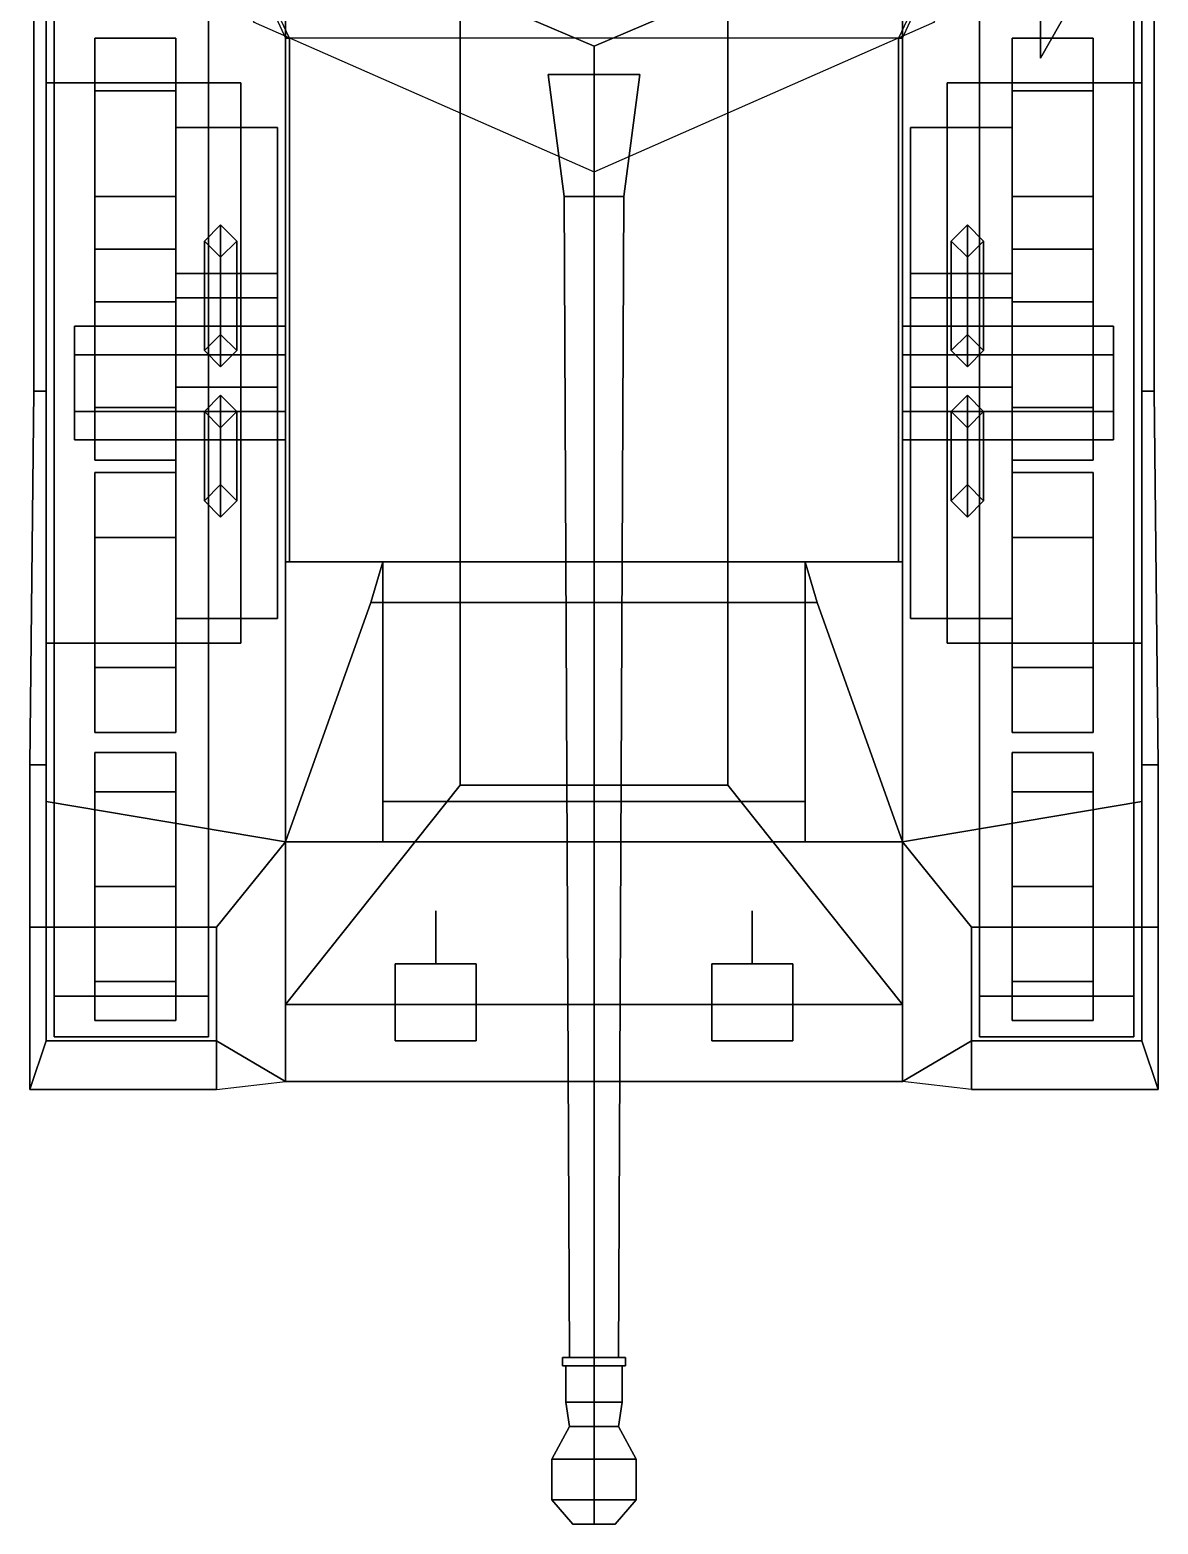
# Model space of a CAD drawing. Header units: millimetres. Extents: x -1.4 to 3, y -4 to 26.7.
# Drawn here: x -1.39 to 1.39, y -3.96 to -0.28 of the extents above; entities that cross this region are included whole.
import ezdxf

# ---------------------------------------------------------------- set-up
doc = ezdxf.new("R2010")
doc.units = ezdxf.units.MM
doc.header["$MEASUREMENT"] = 0
for name, color, linetype in [('gun', 1, 'Continuous'), ('mudguards', 6, 'Continuous'), ('sleeve', 5, 'Continuous'), ('suspension', 5, 'Continuous'), ('tracks', 3, 'Continuous'), ('wheels', 2, 'Continuous')]:
    doc.layers.add(name, color=color, linetype=linetype)

msp = doc.modelspace()

# ---------------------------------------------------------------- linework, layer by layer
for points in [[(-0.76, 2.5, 0.58), (-0.76, -2.68, 0.58), (-0.76, -2.87, 0.66), (-0.76, 2.63, 0.66)], [(-0.76, 2.63, 0.66), (-0.76, -2.87, 0.66), (-0.76, -2.87, 0.83), (-0.76, 2.63, 0.83)], [(-0.76, 2.63, 0.83), (-0.76, -2.87, 0.83), (-0.76, -2.28, 1.16), (-0.76, 2.4, 1.16)], [(0.76, -2.87, 0.66), (0.76, -2.68, 0.58), (0.76, 2.5, 0.58), (0.76, 2.63, 0.66)], [(0.76, -2.87, 0.83), (0.76, -2.87, 0.66), (0.76, 2.63, 0.66), (0.76, 2.63, 0.83)], [(0.76, -2.28, 1.16), (0.76, -2.87, 0.83), (0.76, 2.63, 0.83), (0.76, 2.4, 1.16)], [(-0.33, 2.14, 0.43), (-0.33, -2.14, 0.43), (-0.76, -2.68, 0.58), (-0.76, 2.5, 0.58)], [(0.76, -2.68, 0.58), (0.33, -2.14, 0.43), (0.33, 2.14, 0.43), (0.76, 2.5, 0.58)], [(0.33, 2.14, 0.43), (0.33, -2.14, 0.43), (-0.33, -2.14, 0.43), (-0.33, 2.14, 0.43)], [(-1.1, 0.44, 1.16), (-0.76, -0.3, 1.16), (-0.75, -0.3, 1.5), (-1.1, 0.44, 1.5)], [(0.75, -0.3, 1.5), (0.76, -0.3, 1.16), (1.1, 0.44, 1.16), (1.1, 0.44, 1.5)], [(-0.84, -0.26, 1.5), (0, -0.63, 1.5), (0, -0.32, 2.13), (-0.68, -0.03, 2.13)], [(-0.68, -0.03, 2.13), (0, -0.32, 2.13), (0, -0.32, 2.13), (0.68, -0.03, 2.13)], [(0, -0.32, 2.13), (0, -0.63, 1.5), (0.84, -0.26, 1.5), (0.68, -0.03, 2.13)], [(1.1, -0.35, 1.35), (1.1, -0.35, 1.25), (1.27, -0.05, 1.25), (1.27, -0.05, 1.35)], [(1.27, -0.05, 1.25), (1.1, -0.35, 1.25), (1.1, -0.18, 1.25), (1.17, -0.05, 1.25)], [(1.17, -0.05, 1.35), (1.1, -0.18, 1.35), (1.1, -0.35, 1.35), (1.27, -0.05, 1.35)], [(-0.76, -0.3, 1.16), (-0.76, -1.59, 1.16), (-0.75, -1.59, 1.43), (-0.75, -0.3, 1.5)], [(-0.75, -0.3, 1.5), (-0.75, -1.59, 1.43), (0.75, -1.59, 1.43), (0.75, -0.3, 1.5)], [(0, -0.32, 2.13), (0, -0.63, 1.5), (0, -0.63, 1.5), (0, -0.32, 2.13)], [(0.75, -1.59, 1.43), (0.76, -1.59, 1.16), (0.76, -0.3, 1.16), (0.75, -0.3, 1.5)], [(-0.87, -0.41, 1.39), (-0.87, -0.41, 1.16), (-1.35, -0.41, 1.16), (-1.35, -0.41, 1.39)], [(-1.35, -0.41, 1.16), (-1.35, -1.79, 1.16), (-1.35, -1.79, 1.39), (-1.35, -0.41, 1.39)], [(-1.35, -0.41, 1.39), (-1.35, -1.79, 1.39), (-0.87, -1.79, 1.39), (-0.87, -0.41, 1.39)], [(-0.87, -1.79, 1.39), (-0.87, -1.79, 1.16), (-0.87, -0.41, 1.16), (-0.87, -0.41, 1.39)], [(0.87, -0.41, 1.16), (0.87, -1.79, 1.16), (0.87, -1.79, 1.39), (0.87, -0.41, 1.39)], [(0.87, -0.41, 1.39), (0.87, -1.79, 1.39), (1.35, -1.79, 1.39), (1.35, -0.41, 1.39)], [(1.35, -0.41, 1.39), (1.35, -0.41, 1.16), (0.87, -0.41, 1.16), (0.87, -0.41, 1.39)], [(1.35, -1.79, 1.39), (1.35, -1.79, 1.16), (1.35, -0.41, 1.16), (1.35, -0.41, 1.39)], [(-0.7498, -1.5905, 1.43), (-0.76, -1.59, 1.16), (0.76, -1.59, 1.16), (0.75, -1.59, 1.43)], [(-0.76, -1.59, 1.16), (-0.76, -2.28, 1.16), (-0.55, -1.69, 1.41), (-0.52, -1.59, 1.43)], [(-0.52, -1.59, 1.43), (-0.55, -1.69, 1.41), (0.55, -1.69, 1.41), (0.52, -1.59, 1.43)], [(-0.52, -1.69, 1.41), (-0.52, -2.28, 1.16), (-0.52, -2.18, 1.36), (-0.52, -1.59, 1.43)], [(-0.52, -1.59, 1.43), (-0.52, -2.18, 1.36), (0.52, -2.18, 1.36), (0.52, -1.59, 1.43)], [(0.52, -2.18, 1.36), (0.52, -2.28, 1.16), (0.52, -1.69, 1.41), (0.52, -1.59, 1.43)], [(0.55, -1.69, 1.41), (0.76, -2.28, 1.16), (0.76, -1.59, 1.16), (0.52, -1.59, 1.43)], [(-0.55, -1.69, 1.41), (-0.76, -2.28, 1.16), (0.76, -2.28, 1.16), (0.55, -1.69, 1.41)], [(-1.35, -1.79, 1.39), (-1.35, -1.79, 1.16), (-0.87, -1.79, 1.16), (-0.87, -1.79, 1.39)], [(0.87, -1.79, 1.39), (0.87, -1.79, 1.16), (1.35, -1.79, 1.16), (1.35, -1.79, 1.39)], [(-0.76, -2.68, 0.58), (-0.33, -2.14, 0.43), (0.33, -2.14, 0.43), (0.76, -2.68, 0.58)], [(-0.52, -2.18, 1.36), (-0.52, -2.28, 1.16), (0.52, -2.28, 1.16), (0.52, -2.18, 1.36)], [(-0.76, -2.28, 1.16), (-0.76, -2.87, 0.83), (0.76, -2.87, 0.83), (0.76, -2.28, 1.16)], [(-0.39, -2.56, 1), (-0.39, -2.58, 1.03), (-0.39, -2.58, 1.18), (-0.39, -2.45, 1.06)], [(-0.39, -2.45, 1.06), (-0.39, -2.58, 1.18), (-0.39, -2.58, 1.03), (-0.39, -2.56, 1)], [(0.39, -2.45, 1.06), (0.39, -2.58, 1.18), (0.39, -2.58, 1.03), (0.39, -2.56, 1)], [(0.39, -2.56, 1), (0.39, -2.58, 1.03), (0.39, -2.58, 1.18), (0.39, -2.45, 1.06)], [(-0.29, -2.58, 1.21), (-0.29, -2.58, 1.01), (-0.49, -2.58, 1.01), (-0.49, -2.58, 1.21)], [(-0.49, -2.58, 1.01), (-0.49, -2.77, 1.01), (-0.49, -2.77, 1.21), (-0.49, -2.58, 1.21)], [(-0.29, -2.58, 1.01), (-0.29, -2.77, 1.01), (-0.49, -2.77, 1.01), (-0.49, -2.58, 1.01)], [(-0.49, -2.58, 1.21), (-0.49, -2.77, 1.21), (-0.29, -2.77, 1.21), (-0.29, -2.58, 1.21)], [(-0.29, -2.77, 1.21), (-0.29, -2.77, 1.01), (-0.29, -2.58, 1.01), (-0.29, -2.58, 1.21)], [(0.29, -2.58, 1.01), (0.29, -2.77, 1.01), (0.29, -2.77, 1.21), (0.29, -2.58, 1.21)], [(0.49, -2.58, 1.21), (0.49, -2.58, 1.01), (0.29, -2.58, 1.01), (0.29, -2.58, 1.21)], [(0.29, -2.58, 1.21), (0.29, -2.77, 1.21), (0.49, -2.77, 1.21), (0.49, -2.58, 1.21)], [(0.49, -2.58, 1.01), (0.49, -2.77, 1.01), (0.29, -2.77, 1.01), (0.29, -2.58, 1.01)], [(0.49, -2.77, 1.21), (0.49, -2.77, 1.01), (0.49, -2.58, 1.01), (0.49, -2.58, 1.21)], [(-0.76, -2.87, 0.66), (-0.76, -2.68, 0.58), (0.76, -2.68, 0.58), (0.76, -2.87, 0.66)], [(0, -2.7, 0.92), (0, -2.85, 0.98), (0, -2.87, 0.83)], [(0, -2.87, 0.83), (0, -2.87, 0.83), (0, -2.85, 0.98), (0, -2.7, 0.92)], [(-0.49, -2.77, 1.21), (-0.49, -2.77, 1.01), (-0.29, -2.77, 1.01), (-0.29, -2.77, 1.21)], [(0.29, -2.77, 1.21), (0.29, -2.77, 1.01), (0.49, -2.77, 1.01), (0.49, -2.77, 1.21)], [(-0.76, -2.87, 0.83), (-0.76, -2.87, 0.66), (0.76, -2.87, 0.66), (0.76, -2.87, 0.83)], [(0, -2.87, 0.83), (0, -2.88, 0.78), (0, -2.88, 0.98), (0, -2.85, 0.98)], [(0, -2.85, 0.98), (0, -2.88, 0.98), (0, -2.88, 0.78), (0, -2.87, 0.83)], [(0, -2.88, 0.98), (0, -2.92, 0.84), (0, -2.92, 0.76), (0, -2.88, 0.78)], [(0, -2.88, 0.78), (0, -2.92, 0.76), (0, -2.92, 0.84), (0, -2.88, 0.98)], [(0, -2.92, 0.76), (0, -2.96, 0.76), (0, -2.96, 0.83), (0, -2.92, 0.84)], [(0, -2.92, 0.84), (0, -2.96, 0.83), (0, -2.96, 0.76), (0, -2.92, 0.76)], [(0, -2.96, 0.94), (0, -3, 0.92), (0, -3, 0.83), (0, -2.96, 0.76)], [(0, -2.96, 0.76), (0, -3, 0.83), (0, -3, 0.92), (0, -2.96, 0.94)]]:
    msp.add_3dface(points)
at = {"layer": 'gun'}
for points in [[(0, -0.69, 1.785), (-0.0736, -0.69, 1.7425), (-0.0606, -3.55, 1.735), (0, -3.55, 1.77)], [(-0.0736, -0.69, 1.7425), (-0.0736, -0.69, 1.6575), (-0.0606, -3.55, 1.665), (-0.0606, -3.55, 1.735)], [(-0.0736, -0.69, 1.6575), (0, -0.69, 1.615), (0, -3.55, 1.63), (-0.0606, -3.55, 1.665)], [(0.0736, -0.69, 1.7425), (0, -0.69, 1.785), (0, -3.55, 1.77), (0.0606, -3.55, 1.735)], [(0, -0.69, 1.615), (0.0736, -0.69, 1.6575), (0.0606, -3.55, 1.665), (0, -3.55, 1.63)], [(0.0736, -0.69, 1.6575), (0.0736, -0.69, 1.7425), (0.0606, -3.55, 1.735), (0.0606, -3.55, 1.665)], [(0, -3.55, 1.79), (-0.0779, -3.55, 1.745), (-0.0779, -3.57, 1.745), (0, -3.57, 1.79)], [(-0.0779, -3.55, 1.745), (-0.0779, -3.55, 1.655), (-0.0779, -3.57, 1.655), (-0.0779, -3.57, 1.745)], [(-0.0779, -3.55, 1.655), (0, -3.55, 1.61), (0, -3.57, 1.61), (-0.0779, -3.57, 1.655)], [(0.0779, -3.55, 1.745), (-0.0779, -3.55, 1.655), (-0.0779, -3.55, 1.745), (0, -3.55, 1.79)], [(0.0779, -3.55, 1.655), (0, -3.55, 1.61), (-0.0779, -3.55, 1.655), (0.0779, -3.55, 1.745)], [(0.0779, -3.55, 1.745), (0, -3.55, 1.79), (0, -3.57, 1.79), (0.0779, -3.57, 1.745)], [(0, -3.55, 1.61), (0.0779, -3.55, 1.655), (0.0779, -3.57, 1.655), (0, -3.57, 1.61)], [(0.0779, -3.55, 1.655), (0.0779, -3.55, 1.745), (0.0779, -3.57, 1.745), (0.0779, -3.57, 1.655)], [(0, -3.57, 1.79), (-0.0779, -3.57, 1.745), (-0.0779, -3.57, 1.655), (0.0779, -3.57, 1.745)], [(0.0779, -3.57, 1.745), (-0.0779, -3.57, 1.655), (0, -3.57, 1.61), (0.0779, -3.57, 1.655)], [(0, -3.57, 1.78), (-0.0693, -3.57, 1.74), (-0.0693, -3.66, 1.74), (0, -3.66, 1.78)], [(-0.0693, -3.57, 1.74), (-0.0693, -3.57, 1.66), (-0.0693, -3.66, 1.66), (-0.0693, -3.66, 1.74)], [(-0.0693, -3.57, 1.66), (0, -3.57, 1.62), (0, -3.66, 1.62), (-0.0693, -3.66, 1.66)], [(0.0693, -3.57, 1.74), (0, -3.57, 1.78), (0, -3.66, 1.78), (0.0693, -3.66, 1.74)], [(0, -3.57, 1.62), (0.0693, -3.57, 1.66), (0.0693, -3.66, 1.66), (0, -3.66, 1.62)], [(0.0693, -3.57, 1.66), (0.0693, -3.57, 1.74), (0.0693, -3.66, 1.74), (0.0693, -3.66, 1.66)], [(0, -3.66, 1.78), (-0.0693, -3.66, 1.74), (-0.0606, -3.72, 1.735), (0, -3.72, 1.77)], [(-0.0693, -3.66, 1.74), (-0.0693, -3.66, 1.66), (-0.0606, -3.72, 1.665), (-0.0606, -3.72, 1.735)], [(-0.0693, -3.66, 1.66), (0, -3.66, 1.62), (0, -3.72, 1.63), (-0.0606, -3.72, 1.665)], [(0.0693, -3.66, 1.74), (0, -3.66, 1.78), (0, -3.72, 1.77), (0.0606, -3.72, 1.735)], [(0, -3.66, 1.62), (0.0693, -3.66, 1.66), (0.0606, -3.72, 1.665), (0, -3.72, 1.63)], [(0.0693, -3.66, 1.66), (0.0693, -3.66, 1.74), (0.0606, -3.72, 1.735), (0.0606, -3.72, 1.665)], [(0, -3.72, 1.77), (-0.0606, -3.72, 1.735), (-0.1039, -3.8, 1.76), (0, -3.8, 1.82)], [(-0.0606, -3.72, 1.735), (-0.0606, -3.72, 1.665), (-0.1039, -3.8, 1.64), (-0.1039, -3.8, 1.76)], [(-0.0606, -3.72, 1.665), (0, -3.72, 1.63), (0, -3.8, 1.58), (-0.1039, -3.8, 1.64)], [(-0.0606, -3.72, 1.665), (-0.0606, -3.72, 1.735), (-0.1039, -3.8, 1.76), (-0.1039, -3.8, 1.64)], [(0, -3.72, 1.63), (-0.0606, -3.72, 1.665), (-0.1039, -3.8, 1.64), (0, -3.8, 1.58)], [(-0.0606, -3.72, 1.735), (0, -3.72, 1.77), (0, -3.8, 1.82), (-0.1039, -3.8, 1.76)], [(0, -3.72, 1.77), (-0.0606, -3.72, 1.735), (-0.0606, -3.72, 1.665), (0.0606, -3.72, 1.735)], [(0.0606, -3.72, 1.735), (-0.0606, -3.72, 1.665), (0, -3.72, 1.63), (0.0606, -3.72, 1.665)], [(0.0606, -3.72, 1.735), (0, -3.72, 1.77), (0, -3.8, 1.82), (0.1039, -3.8, 1.76)], [(0, -3.72, 1.63), (0.0606, -3.72, 1.665), (0.1039, -3.8, 1.64), (0, -3.8, 1.58)], [(0.0606, -3.72, 1.665), (0, -3.72, 1.63), (0, -3.8, 1.58), (0.1039, -3.8, 1.64)], [(0, -3.72, 1.77), (0.0606, -3.72, 1.735), (0.1039, -3.8, 1.76), (0, -3.8, 1.82)], [(0.0606, -3.72, 1.665), (0.0606, -3.72, 1.735), (0.1039, -3.8, 1.76), (0.1039, -3.8, 1.64)], [(0.0606, -3.72, 1.735), (0.0606, -3.72, 1.665), (0.1039, -3.8, 1.64), (0.1039, -3.8, 1.76)], [(0, -3.8, 1.82), (-0.1039, -3.8, 1.76), (-0.1039, -3.9, 1.76), (0, -3.9, 1.82)], [(-0.1039, -3.8, 1.64), (0, -3.8, 1.58), (0, -3.9, 1.58), (-0.1039, -3.9, 1.64)], [(0, -3.8, 1.58), (-0.1039, -3.8, 1.64), (-0.1039, -3.9, 1.64), (0, -3.9, 1.58)], [(-0.1039, -3.8, 1.76), (0, -3.8, 1.82), (0, -3.9, 1.82), (-0.1039, -3.9, 1.76)], [(0.1039, -3.8, 1.76), (0, -3.8, 1.82), (0, -3.9, 1.82), (0.1039, -3.9, 1.76)], [(0, -3.8, 1.58), (0.1039, -3.8, 1.64), (0.1039, -3.9, 1.64), (0, -3.9, 1.58)], [(0.1039, -3.8, 1.64), (0, -3.8, 1.58), (0, -3.9, 1.58), (0.1039, -3.9, 1.64)], [(0, -3.8, 1.82), (0.1039, -3.8, 1.76), (0.1039, -3.9, 1.76), (0, -3.9, 1.82)], [(0, -3.9, 1.82), (-0.1039, -3.9, 1.76), (-0.052, -3.96, 1.73), (0, -3.96, 1.76)], [(-0.1039, -3.9, 1.76), (-0.1039, -3.9, 1.64), (-0.052, -3.96, 1.67), (-0.052, -3.96, 1.73)], [(-0.1039, -3.9, 1.64), (0, -3.9, 1.58), (0, -3.96, 1.64), (-0.052, -3.96, 1.67)], [(-0.1039, -3.9, 1.64), (-0.1039, -3.9, 1.76), (-0.052, -3.96, 1.73), (-0.052, -3.96, 1.67)], [(0, -3.9, 1.58), (-0.1039, -3.9, 1.64), (-0.052, -3.96, 1.67), (0, -3.96, 1.64)], [(-0.1039, -3.9, 1.76), (0, -3.9, 1.82), (0, -3.96, 1.76), (-0.052, -3.96, 1.73)], [(0.1039, -3.9, 1.76), (0, -3.9, 1.82), (0, -3.96, 1.76), (0.052, -3.96, 1.73)], [(0, -3.9, 1.58), (0.1039, -3.9, 1.64), (0.052, -3.96, 1.67), (0, -3.96, 1.64)], [(0.1039, -3.9, 1.64), (0, -3.9, 1.58), (0, -3.96, 1.64), (0.052, -3.96, 1.67)], [(0, -3.9, 1.82), (0.1039, -3.9, 1.76), (0.052, -3.96, 1.73), (0, -3.96, 1.76)], [(0.1039, -3.9, 1.64), (0.1039, -3.9, 1.76), (0.052, -3.96, 1.73), (0.052, -3.96, 1.67)], [(0.1039, -3.9, 1.76), (0.1039, -3.9, 1.64), (0.052, -3.96, 1.67), (0.052, -3.96, 1.73)]]:
    msp.add_3dface(points, dxfattribs=at)
at = {"layer": 'mudguards'}
for points in [[(-1.35, 2.4, 1.16), (-1.35, -2.18, 1.16), (-0.76, -2.28, 1.16), (-0.76, 2.4, 1.16)], [(-0.76, 2.4, 1.16), (-0.76, -2.28, 1.16), (-1.35, -2.18, 1.16), (-1.35, 2.4, 1.16)], [(0.76, 2.4, 1.16), (0.76, -2.28, 1.16), (1.35, -2.18, 1.16), (1.35, 2.4, 1.16)], [(1.35, 2.4, 1.16), (1.35, -2.18, 1.16), (0.76, -2.28, 1.16), (0.76, 2.4, 1.16)], [(-1.38, -1.17, 0.89), (-1.38, 0.97, 0.89), (-1.35, 0.97, 1.16), (-1.35, -1.17, 1.16)], [(-1.35, -1.17, 1.16), (-1.35, 0.97, 1.16), (-1.38, 0.97, 0.89), (-1.38, -1.17, 0.89)], [(1.35, -1.17, 1.16), (1.35, 0.97, 1.16), (1.38, 0.97, 0.89), (1.38, -1.17, 0.89)], [(1.38, -1.17, 0.89), (1.38, 0.97, 0.89), (1.35, 0.97, 1.16), (1.35, -1.17, 1.16)], [(-1.35, -2.09, 1.16), (-1.35, -1.17, 1.16), (-1.38, -1.17, 0.89), (-1.39, -2.09, 0.73)], [(-1.39, -2.09, 0.73), (-1.38, -1.17, 0.89), (-1.35, -1.17, 1.16), (-1.35, -2.09, 1.16)], [(1.39, -2.09, 0.73), (1.38, -1.17, 0.89), (1.35, -1.17, 1.16), (1.35, -2.09, 1.16)], [(1.35, -2.09, 1.16), (1.35, -1.17, 1.16), (1.38, -1.17, 0.89), (1.39, -2.09, 0.73)], [(-1.35, -2.49, 1.16), (-1.35, -2.09, 1.16), (-1.39, -2.09, 0.73), (-1.39, -2.49, 0.73)], [(-1.39, -2.49, 0.73), (-1.39, -2.09, 0.73), (-1.35, -2.09, 1.16), (-1.35, -2.49, 1.16)], [(1.35, -2.49, 1.16), (1.35, -2.09, 1.16), (1.39, -2.09, 0.73), (1.39, -2.49, 0.73)], [(1.39, -2.49, 0.73), (1.39, -2.09, 0.73), (1.35, -2.09, 1.16), (1.35, -2.49, 1.16)], [(-0.76, -2.28, 1.16), (-0.93, -2.49, 1.16), (-1.35, -2.49, 1.16), (-1.35, -2.18, 1.16)], [(-1.35, -2.18, 1.16), (-1.35, -2.49, 1.16), (-0.93, -2.49, 1.16), (-0.76, -2.28, 1.16)], [(1.35, -2.18, 1.16), (1.35, -2.49, 1.16), (0.93, -2.49, 1.16), (0.76, -2.28, 1.16)], [(0.76, -2.28, 1.16), (0.93, -2.49, 1.16), (1.35, -2.49, 1.16), (1.35, -2.18, 1.16)], [(-0.93, -2.77, 1.01), (-0.93, -2.49, 1.16), (-0.76, -2.28, 1.16), (-0.76, -2.87, 0.83)], [(-0.76, -2.87, 0.83), (-0.76, -2.28, 1.16), (-0.93, -2.49, 1.16), (-0.93, -2.77, 1.01)], [(0.93, -2.77, 1.01), (0.93, -2.49, 1.16), (0.76, -2.28, 1.16), (0.76, -2.87, 0.83)], [(0.76, -2.87, 0.83), (0.76, -2.28, 1.16), (0.93, -2.49, 1.16), (0.93, -2.77, 1.01)], [(-1.35, -2.77, 1.01), (-1.35, -2.49, 1.16), (-1.39, -2.49, 0.73), (-1.39, -2.89, 0.73)], [(-1.39, -2.89, 0.73), (-1.39, -2.49, 0.73), (-1.35, -2.49, 1.16), (-1.35, -2.77, 1.01)], [(-1.35, -2.77, 1.01), (-1.35, -2.49, 1.16), (-0.93, -2.49, 1.16), (-0.93, -2.77, 1.01)], [(-0.93, -2.77, 1.01), (-0.93, -2.49, 1.16), (-1.35, -2.49, 1.16), (-1.35, -2.77, 1.01)], [(0.93, -2.77, 1.01), (0.93, -2.49, 1.16), (1.35, -2.49, 1.16), (1.35, -2.77, 1.01)], [(1.35, -2.77, 1.01), (1.35, -2.49, 1.16), (0.93, -2.49, 1.16), (0.93, -2.77, 1.01)], [(1.39, -2.89, 0.73), (1.39, -2.49, 0.73), (1.35, -2.49, 1.16), (1.35, -2.77, 1.01)], [(1.35, -2.77, 1.01), (1.35, -2.49, 1.16), (1.39, -2.49, 0.73), (1.39, -2.89, 0.73)], [(-1.39, -2.89, 0.73), (-1.35, -2.77, 1.01), (-0.93, -2.77, 1.01), (-0.93, -2.89, 0.73)], [(-0.93, -2.89, 0.73), (-0.93, -2.77, 1.01), (-1.35, -2.77, 1.01), (-1.39, -2.89, 0.73)], [(-0.76, -2.87, 0.83), (-0.76, -2.87, 0.83), (-0.93, -2.77, 1.01), (-0.93, -2.89, 0.73)], [(0.76, -2.87, 0.83), (0.76, -2.87, 0.83), (0.93, -2.77, 1.01), (0.93, -2.89, 0.73)], [(1.39, -2.89, 0.73), (1.35, -2.77, 1.01), (0.93, -2.77, 1.01), (0.93, -2.89, 0.73)], [(0.93, -2.89, 0.73), (0.93, -2.77, 1.01), (1.35, -2.77, 1.01), (1.39, -2.89, 0.73)]]:
    msp.add_3dface(points, dxfattribs=at)
at = {"layer": 'sleeve'}
for points in [[(0, -0.69, 1.615), (-0.0736, -0.69, 1.6575), (-0.1126, -0.39, 1.635), (0, -0.39, 1.57)], [(-0.0736, -0.69, 1.6575), (-0.0736, -0.69, 1.7425), (-0.1126, -0.39, 1.765), (-0.1126, -0.39, 1.635)], [(-0.0736, -0.69, 1.7425), (0, -0.69, 1.785), (0, -0.39, 1.83), (-0.1126, -0.39, 1.765)], [(0.0736, -0.69, 1.6575), (0, -0.69, 1.615), (0, -0.39, 1.57), (0.1126, -0.39, 1.635)], [(0, -0.69, 1.785), (0.0736, -0.69, 1.7425), (0.1126, -0.39, 1.765), (0, -0.39, 1.83)], [(0.0736, -0.69, 1.7425), (0.0736, -0.69, 1.6575), (0.1126, -0.39, 1.635), (0.1126, -0.39, 1.765)]]:
    msp.add_3dface(points, dxfattribs=at)
at = {"layer": 'suspension'}
for points in [[(-1.03, -0.52, 0.32), (-1.03, -0.52, 0.22), (-1.03, -0.94, 0.27), (-1.03, -0.88, 0.54)], [(-0.78, -0.88, 0.54), (-0.78, -0.52, 0.32), (-1.03, -0.52, 0.32), (-1.03, -0.88, 0.54)], [(-0.78, -0.52, 0.32), (-0.78, -0.52, 0.22), (-1.03, -0.52, 0.22), (-1.03, -0.52, 0.32)], [(-1.03, -0.94, 0.27), (-1.03, -0.52, 0.22), (-0.78, -0.52, 0.22), (-0.78, -0.94, 0.27)], [(-0.78, -0.94, 0.27), (-0.78, -0.52, 0.22), (-0.78, -0.52, 0.32), (-0.78, -0.88, 0.54)], [(1.03, -0.88, 0.54), (1.03, -0.52, 0.32), (0.78, -0.52, 0.32), (0.78, -0.88, 0.54)], [(0.78, -0.52, 0.32), (0.78, -0.52, 0.22), (0.78, -0.94, 0.27), (0.78, -0.88, 0.54)], [(0.78, -0.94, 0.27), (0.78, -0.52, 0.22), (1.03, -0.52, 0.22), (1.03, -0.94, 0.27)], [(1.03, -0.52, 0.32), (1.03, -0.52, 0.22), (0.78, -0.52, 0.22), (0.78, -0.52, 0.32)], [(1.03, -0.94, 0.27), (1.03, -0.52, 0.22), (1.03, -0.52, 0.32), (1.03, -0.88, 0.54)], [(-0.92, -1.03, 0.54), (-0.96, -1.07, 0.54), (-0.96, -0.8, 0.97), (-0.92, -0.76, 0.97)], [(-0.88, -1.07, 0.54), (-0.92, -1.03, 0.54), (-0.92, -0.76, 0.97), (-0.88, -0.8, 0.97)], [(0.92, -1.03, 0.54), (0.88, -1.07, 0.54), (0.88, -0.8, 0.97), (0.92, -0.76, 0.97)], [(0.96, -1.07, 0.54), (0.92, -1.03, 0.54), (0.92, -0.76, 0.97), (0.96, -0.8, 0.97)], [(-0.96, -1.07, 0.54), (-0.92, -1.11, 0.54), (-0.92, -0.84, 0.97), (-0.96, -0.8, 0.97)], [(-0.92, -1.11, 0.54), (-0.88, -1.07, 0.54), (-0.88, -0.8, 0.97), (-0.92, -0.84, 0.97)], [(0.88, -1.07, 0.54), (0.92, -1.11, 0.54), (0.92, -0.84, 0.97), (0.88, -0.8, 0.97)], [(0.92, -1.11, 0.54), (0.96, -1.07, 0.54), (0.96, -0.8, 0.97), (0.92, -0.84, 0.97)], [(-1.03, -0.88, 0.54), (-1.03, -0.94, 0.27), (-1.03, -1.16, 0.27), (-1.03, -1.16, 0.54)], [(-0.78, -1.16, 0.54), (-0.78, -0.88, 0.54), (-1.03, -0.88, 0.54), (-1.03, -1.16, 0.54)], [(-0.78, -1.16, 0.27), (-0.78, -0.94, 0.27), (-0.78, -0.88, 0.54), (-0.78, -1.16, 0.54)], [(0.78, -0.88, 0.54), (0.78, -0.94, 0.27), (0.78, -1.16, 0.27), (0.78, -1.16, 0.54)], [(1.03, -1.16, 0.54), (1.03, -0.88, 0.54), (0.78, -0.88, 0.54), (0.78, -1.16, 0.54)], [(1.03, -1.16, 0.27), (1.03, -0.94, 0.27), (1.03, -0.88, 0.54), (1.03, -1.16, 0.54)], [(-1.03, -1.16, 0.27), (-1.03, -0.94, 0.27), (-0.78, -0.94, 0.27), (-0.78, -1.16, 0.27)], [(0.78, -1.16, 0.27), (0.78, -0.94, 0.27), (1.03, -0.94, 0.27), (1.03, -1.16, 0.27)], [(-1.03, -1.16, 0.54), (-1.03, -1.16, 0.27), (-1.03, -1.73, 0.27), (-1.03, -1.73, 0.42)], [(-1.03, -1.73, 0.27), (-1.03, -1.16, 0.27), (-0.78, -1.16, 0.27), (-0.78, -1.73, 0.27)], [(-0.78, -1.73, 0.42), (-0.78, -1.16, 0.54), (-1.03, -1.16, 0.54), (-1.03, -1.73, 0.42)], [(-0.78, -1.73, 0.27), (-0.78, -1.16, 0.27), (-0.78, -1.16, 0.54), (-0.78, -1.73, 0.42)], [(0.78, -1.16, 0.54), (0.78, -1.16, 0.27), (0.78, -1.73, 0.27), (0.78, -1.73, 0.42)], [(0.78, -1.73, 0.27), (0.78, -1.16, 0.27), (1.03, -1.16, 0.27), (1.03, -1.73, 0.27)], [(1.03, -1.73, 0.42), (1.03, -1.16, 0.54), (0.78, -1.16, 0.54), (0.78, -1.73, 0.42)], [(1.03, -1.73, 0.27), (1.03, -1.16, 0.27), (1.03, -1.16, 0.54), (1.03, -1.73, 0.42)], [(-0.92, -1.18, 0.51), (-0.96, -1.22, 0.51), (-0.96, -1.44, 0.87), (-0.92, -1.4, 0.87)], [(-0.88, -1.22, 0.51), (-0.92, -1.18, 0.51), (-0.92, -1.4, 0.87), (-0.88, -1.44, 0.87)], [(0.92, -1.18, 0.51), (0.88, -1.22, 0.51), (0.88, -1.44, 0.87), (0.92, -1.4, 0.87)], [(0.96, -1.22, 0.51), (0.92, -1.18, 0.51), (0.92, -1.4, 0.87), (0.96, -1.44, 0.87)], [(-0.96, -1.22, 0.51), (-0.92, -1.26, 0.51), (-0.92, -1.48, 0.87), (-0.96, -1.44, 0.87)], [(-0.92, -1.26, 0.51), (-0.88, -1.22, 0.51), (-0.88, -1.44, 0.87), (-0.92, -1.48, 0.87)], [(0.88, -1.22, 0.51), (0.92, -1.26, 0.51), (0.92, -1.48, 0.87), (0.88, -1.44, 0.87)], [(0.92, -1.26, 0.51), (0.96, -1.22, 0.51), (0.96, -1.44, 0.87), (0.92, -1.48, 0.87)], [(-1.03, -1.73, 0.42), (-1.03, -1.73, 0.27), (-0.78, -1.73, 0.27), (-0.78, -1.73, 0.42)], [(0.78, -1.73, 0.42), (0.78, -1.73, 0.27), (1.03, -1.73, 0.27), (1.03, -1.73, 0.42)]]:
    msp.add_3dface(points, dxfattribs=at)
at = {"layer": 'tracks'}
for points in [[(-1.33, 1.58), (-1.33, -1.79), (-0.95, -1.79), (-0.95, 1.58)], [(-0.95, 1.58), (-0.95, -1.79), (-1.33, -1.79), (-1.33, 1.58)], [(0.95, 1.58), (0.95, -1.79), (1.33, -1.79), (1.33, 1.58)], [(1.33, 1.58), (1.33, -1.79), (0.95, -1.79), (0.95, 1.58)], [(-1.33, -2.66, 0.4), (-1.33, -1.79), (-0.95, -1.79), (-0.95, -2.66, 0.4)], [(-0.95, -2.66, 0.4), (-0.95, -1.79), (-1.33, -1.79), (-1.33, -2.66, 0.4)], [(0.95, -2.66, 0.4), (0.95, -1.79), (1.33, -1.79), (1.33, -2.66, 0.4)], [(1.33, -2.66, 0.4), (1.33, -1.79), (0.95, -1.79), (0.95, -2.66, 0.4)], [(-0.95, -2.66, 0.95), (-0.95, -2.76, 0.75), (-1.33, -2.76, 0.75), (-1.33, -2.66, 0.95)], [(-1.33, -2.66, 0.95), (-1.33, -2.76, 0.75), (-0.95, -2.76, 0.75), (-0.95, -2.66, 0.95)], [(-0.95, -2.76, 0.6), (-0.95, -2.66, 0.4), (-1.33, -2.66, 0.4), (-1.33, -2.76, 0.6)], [(-1.33, -2.76, 0.6), (-1.33, -2.66, 0.4), (-0.95, -2.66, 0.4), (-0.95, -2.76, 0.6)], [(1.33, -2.76, 0.6), (1.33, -2.66, 0.4), (0.95, -2.66, 0.4), (0.95, -2.76, 0.6)], [(0.95, -2.76, 0.6), (0.95, -2.66, 0.4), (1.33, -2.66, 0.4), (1.33, -2.76, 0.6)], [(1.33, -2.66, 0.95), (1.33, -2.76, 0.75), (0.95, -2.76, 0.75), (0.95, -2.66, 0.95)], [(0.95, -2.66, 0.95), (0.95, -2.76, 0.75), (1.33, -2.76, 0.75), (1.33, -2.66, 0.95)], [(-1.33, -2.76, 0.75), (-1.33, -2.76, 0.6), (-0.95, -2.76, 0.6), (-0.95, -2.76, 0.75)], [(-0.95, -2.76, 0.75), (-0.95, -2.76, 0.6), (-1.33, -2.76, 0.6), (-1.33, -2.76, 0.75)], [(0.95, -2.76, 0.75), (0.95, -2.76, 0.6), (1.33, -2.76, 0.6), (1.33, -2.76, 0.75)], [(1.33, -2.76, 0.75), (1.33, -2.76, 0.6), (0.95, -2.76, 0.6), (0.95, -2.76, 0.75)]]:
    msp.add_3dface(points, dxfattribs=at)
at = {"layer": 'wheels'}
for points in [[(-1.23, -0.82, 0.26), (-1.23, -0.3, 0.26), (-1.23, -0.43, 0.0348), (-1.23, -0.69, 0.0348)], [(-1.03, -0.3, 0.26), (-1.03, -0.43, 0.0348), (-1.23, -0.43, 0.0348), (-1.23, -0.3, 0.26)], [(-1.23, -0.69, 0.4852), (-1.23, -0.43, 0.4852), (-1.23, -0.3, 0.26), (-1.23, -0.82, 0.26)], [(-1.03, -0.43, 0.4852), (-1.03, -0.3, 0.26), (-1.23, -0.3, 0.26), (-1.23, -0.43, 0.4852)], [(-1.03, -0.69, 0.0348), (-1.03, -0.43, 0.0348), (-1.03, -0.3, 0.26), (-1.03, -0.82, 0.26)], [(-1.03, -0.82, 0.26), (-1.03, -0.3, 0.26), (-1.03, -0.43, 0.4852), (-1.03, -0.69, 0.4852)], [(1.23, -0.3, 0.26), (1.23, -0.43, 0.0348), (1.03, -0.43, 0.0348), (1.03, -0.3, 0.26)], [(1.03, -0.82, 0.26), (1.03, -0.3, 0.26), (1.03, -0.43, 0.0348), (1.03, -0.69, 0.0348)], [(1.03, -0.69, 0.4852), (1.03, -0.43, 0.4852), (1.03, -0.3, 0.26), (1.03, -0.82, 0.26)], [(1.23, -0.43, 0.4852), (1.23, -0.3, 0.26), (1.03, -0.3, 0.26), (1.03, -0.43, 0.4852)], [(1.23, -0.69, 0.0348), (1.23, -0.43, 0.0348), (1.23, -0.3, 0.26), (1.23, -0.82, 0.26)], [(1.23, -0.82, 0.26), (1.23, -0.3, 0.26), (1.23, -0.43, 0.4852), (1.23, -0.69, 0.4852)], [(-1.03, -0.43, 0.0348), (-1.03, -0.69, 0.0348), (-1.23, -0.69, 0.0348), (-1.23, -0.43, 0.0348)], [(-1.03, -0.69, 0.4852), (-1.03, -0.43, 0.4852), (-1.23, -0.43, 0.4852), (-1.23, -0.69, 0.4852)], [(1.23, -0.43, 0.0348), (1.23, -0.69, 0.0348), (1.03, -0.69, 0.0348), (1.03, -0.43, 0.0348)], [(1.23, -0.69, 0.4852), (1.23, -0.43, 0.4852), (1.03, -0.43, 0.4852), (1.03, -0.69, 0.4852)], [(-1.03, -0.69, 0.0348), (-1.03, -0.82, 0.26), (-1.23, -0.82, 0.26), (-1.23, -0.69, 0.0348)], [(-1.03, -0.82, 0.26), (-1.03, -0.69, 0.4852), (-1.23, -0.69, 0.4852), (-1.23, -0.82, 0.26)], [(1.23, -0.69, 0.0348), (1.23, -0.82, 0.26), (1.03, -0.82, 0.26), (1.03, -0.69, 0.0348)], [(1.23, -0.82, 0.26), (1.23, -0.69, 0.4852), (1.03, -0.69, 0.4852), (1.03, -0.82, 0.26)], [(-1.03, -0.95, 0.4852), (-1.03, -0.82, 0.26), (-1.23, -0.82, 0.26), (-1.23, -0.95, 0.4852)], [(-1.03, -0.82, 0.26), (-1.03, -0.95, 0.0348), (-1.23, -0.95, 0.0348), (-1.23, -0.82, 0.26)], [(-1.23, -1.21, 0.4852), (-1.23, -0.95, 0.4852), (-1.23, -0.82, 0.26), (-1.23, -1.34, 0.26)], [(-1.23, -1.34, 0.26), (-1.23, -0.82, 0.26), (-1.23, -0.95, 0.0348), (-1.23, -1.21, 0.0348)], [(-1.03, -1.34, 0.26), (-1.03, -0.82, 0.26), (-1.03, -0.95, 0.4852), (-1.03, -1.21, 0.4852)], [(-1.03, -1.21, 0.0348), (-1.03, -0.95, 0.0348), (-1.03, -0.82, 0.26), (-1.03, -1.34, 0.26)], [(1.03, -1.34, 0.26), (1.03, -0.82, 0.26), (1.03, -0.95, 0.0348), (1.03, -1.21, 0.0348)], [(1.23, -0.82, 0.26), (1.23, -0.95, 0.0348), (1.03, -0.95, 0.0348), (1.03, -0.82, 0.26)], [(1.03, -1.21, 0.4852), (1.03, -0.95, 0.4852), (1.03, -0.82, 0.26), (1.03, -1.34, 0.26)], [(1.23, -0.95, 0.4852), (1.23, -0.82, 0.26), (1.03, -0.82, 0.26), (1.03, -0.95, 0.4852)], [(1.23, -1.21, 0.0348), (1.23, -0.95, 0.0348), (1.23, -0.82, 0.26), (1.23, -1.34, 0.26)], [(1.23, -1.34, 0.26), (1.23, -0.82, 0.26), (1.23, -0.95, 0.4852), (1.23, -1.21, 0.4852)], [(-1.03, -1.21, 0.4852), (-1.03, -0.95, 0.4852), (-1.23, -0.95, 0.4852), (-1.23, -1.21, 0.4852)], [(-1.03, -0.95, 0.0348), (-1.03, -1.21, 0.0348), (-1.23, -1.21, 0.0348), (-1.23, -0.95, 0.0348)], [(1.23, -0.95, 0.0348), (1.23, -1.21, 0.0348), (1.03, -1.21, 0.0348), (1.03, -0.95, 0.0348)], [(1.23, -1.21, 0.4852), (1.23, -0.95, 0.4852), (1.03, -0.95, 0.4852), (1.03, -1.21, 0.4852)], [(-1.28, -1.22, 0.9412), (-1.28, -1.08, 0.9412), (-1.28, -1.01, 0.82), (-1.28, -1.29, 0.82)], [(-0.76, -1.08, 0.9412), (-0.76, -1.01, 0.82), (-1.28, -1.01, 0.82), (-1.28, -1.08, 0.9412)], [(-1.28, -1.29, 0.82), (-1.28, -1.01, 0.82), (-1.28, -1.08, 0.6988), (-1.28, -1.22, 0.6988)], [(-0.76, -1.01, 0.82), (-0.76, -1.08, 0.6988), (-1.28, -1.08, 0.6988), (-1.28, -1.01, 0.82)], [(1.28, -1.08, 0.9412), (1.28, -1.01, 0.82), (0.76, -1.01, 0.82), (0.76, -1.08, 0.9412)], [(1.28, -1.01, 0.82), (1.28, -1.08, 0.6988), (0.76, -1.08, 0.6988), (0.76, -1.01, 0.82)], [(1.28, -1.29, 0.82), (1.28, -1.01, 0.82), (1.28, -1.08, 0.9412), (1.28, -1.22, 0.9412)], [(1.28, -1.22, 0.6988), (1.28, -1.08, 0.6988), (1.28, -1.01, 0.82), (1.28, -1.29, 0.82)], [(-0.76, -1.08, 0.6988), (-0.76, -1.22, 0.6988), (-1.28, -1.22, 0.6988), (-1.28, -1.08, 0.6988)], [(-0.76, -1.22, 0.9412), (-0.76, -1.08, 0.9412), (-1.28, -1.08, 0.9412), (-1.28, -1.22, 0.9412)], [(1.28, -1.08, 0.6988), (1.28, -1.22, 0.6988), (0.76, -1.22, 0.6988), (0.76, -1.08, 0.6988)], [(1.28, -1.22, 0.9412), (1.28, -1.08, 0.9412), (0.76, -1.08, 0.9412), (0.76, -1.22, 0.9412)], [(-1.03, -1.34, 0.26), (-1.03, -1.21, 0.4852), (-1.23, -1.21, 0.4852), (-1.23, -1.34, 0.26)], [(-1.03, -1.21, 0.0348), (-1.03, -1.34, 0.26), (-1.23, -1.34, 0.26), (-1.23, -1.21, 0.0348)], [(1.23, -1.21, 0.0348), (1.23, -1.34, 0.26), (1.03, -1.34, 0.26), (1.03, -1.21, 0.0348)], [(1.23, -1.34, 0.26), (1.23, -1.21, 0.4852), (1.03, -1.21, 0.4852), (1.03, -1.34, 0.26)], [(-0.76, -1.29, 0.82), (-0.76, -1.22, 0.9412), (-1.28, -1.22, 0.9412), (-1.28, -1.29, 0.82)], [(-0.76, -1.22, 0.6988), (-0.76, -1.29, 0.82), (-1.28, -1.29, 0.82), (-1.28, -1.22, 0.6988)], [(1.28, -1.29, 0.82), (1.28, -1.22, 0.9412), (0.76, -1.22, 0.9412), (0.76, -1.29, 0.82)], [(1.28, -1.22, 0.6988), (1.28, -1.29, 0.82), (0.76, -1.29, 0.82), (0.76, -1.22, 0.6988)], [(-1.03, -1.53, 0.6071), (-1.03, -1.37, 0.33), (-1.23, -1.37, 0.33), (-1.23, -1.53, 0.6071)], [(-1.03, -1.37, 0.33), (-1.03, -1.53, 0.0529), (-1.23, -1.53, 0.0529), (-1.23, -1.37, 0.33)], [(-1.23, -1.85, 0.6071), (-1.23, -1.53, 0.6071), (-1.23, -1.37, 0.33), (-1.23, -2.01, 0.33)], [(-1.23, -2.01, 0.33), (-1.23, -1.37, 0.33), (-1.23, -1.53, 0.0529), (-1.23, -1.85, 0.0529)], [(-1.03, -2.01, 0.33), (-1.03, -1.37, 0.33), (-1.03, -1.53, 0.6071), (-1.03, -1.85, 0.6071)], [(-1.03, -1.85, 0.0529), (-1.03, -1.53, 0.0529), (-1.03, -1.37, 0.33), (-1.03, -2.01, 0.33)], [(1.03, -2.01, 0.33), (1.03, -1.37, 0.33), (1.03, -1.53, 0.0529), (1.03, -1.85, 0.0529)], [(1.23, -1.37, 0.33), (1.23, -1.53, 0.0529), (1.03, -1.53, 0.0529), (1.03, -1.37, 0.33)], [(1.03, -1.85, 0.6071), (1.03, -1.53, 0.6071), (1.03, -1.37, 0.33), (1.03, -2.01, 0.33)], [(1.23, -1.53, 0.6071), (1.23, -1.37, 0.33), (1.03, -1.37, 0.33), (1.03, -1.53, 0.6071)], [(1.23, -1.85, 0.0529), (1.23, -1.53, 0.0529), (1.23, -1.37, 0.33), (1.23, -2.01, 0.33)], [(1.23, -2.01, 0.33), (1.23, -1.37, 0.33), (1.23, -1.53, 0.6071), (1.23, -1.85, 0.6071)], [(-1.03, -1.85, 0.6071), (-1.03, -1.53, 0.6071), (-1.23, -1.53, 0.6071), (-1.23, -1.85, 0.6071)], [(-1.03, -1.53, 0.0529), (-1.03, -1.85, 0.0529), (-1.23, -1.85, 0.0529), (-1.23, -1.53, 0.0529)], [(1.23, -1.53, 0.0529), (1.23, -1.85, 0.0529), (1.03, -1.85, 0.0529), (1.03, -1.53, 0.0529)], [(1.23, -1.85, 0.6071), (1.23, -1.53, 0.6071), (1.03, -1.53, 0.6071), (1.03, -1.85, 0.6071)], [(-1.03, -2.01, 0.33), (-1.03, -1.85, 0.6071), (-1.23, -1.85, 0.6071), (-1.23, -2.01, 0.33)], [(-1.03, -1.85, 0.0529), (-1.03, -2.01, 0.33), (-1.23, -2.01, 0.33), (-1.23, -1.85, 0.0529)], [(1.23, -1.85, 0.0529), (1.23, -2.01, 0.33), (1.03, -2.01, 0.33), (1.03, -1.85, 0.0529)], [(1.23, -2.01, 0.33), (1.23, -1.85, 0.6071), (1.03, -1.85, 0.6071), (1.03, -2.01, 0.33)], [(-1.03, -2.1567, 0.9133), (-1.03, -2.06, 0.68), (-1.23, -2.06, 0.68), (-1.23, -2.1567, 0.9133)], [(-1.03, -2.06, 0.68), (-1.03, -2.1567, 0.4467), (-1.23, -2.1567, 0.4467), (-1.23, -2.06, 0.68)], [(-1.23, -2.72, 0.68), (-1.23, -2.1567, 0.9133), (-1.23, -2.06, 0.68), (-1.23, -2.6233, 0.4467)], [(-1.23, -2.6233, 0.4467), (-1.23, -2.06, 0.68), (-1.23, -2.1567, 0.4467), (-1.23, -2.39, 0.35)], [(-1.03, -2.6233, 0.4467), (-1.03, -2.06, 0.68), (-1.03, -2.1567, 0.9133), (-1.03, -2.72, 0.68)], [(-1.03, -2.39, 0.35), (-1.03, -2.1567, 0.4467), (-1.03, -2.06, 0.68), (-1.03, -2.6233, 0.4467)], [(1.03, -2.6233, 0.4467), (1.03, -2.06, 0.68), (1.03, -2.1567, 0.4467), (1.03, -2.39, 0.35)], [(1.03, -2.72, 0.68), (1.03, -2.1567, 0.9133), (1.03, -2.06, 0.68), (1.03, -2.6233, 0.4467)], [(1.23, -2.06, 0.68), (1.23, -2.1567, 0.4467), (1.03, -2.1567, 0.4467), (1.03, -2.06, 0.68)], [(1.23, -2.1567, 0.9133), (1.23, -2.06, 0.68), (1.03, -2.06, 0.68), (1.03, -2.1567, 0.9133)], [(1.23, -2.39, 0.35), (1.23, -2.1567, 0.4467), (1.23, -2.06, 0.68), (1.23, -2.6233, 0.4467)], [(1.23, -2.6233, 0.4467), (1.23, -2.06, 0.68), (1.23, -2.1567, 0.9133), (1.23, -2.72, 0.68)], [(-1.03, -2.39, 1.01), (-1.03, -2.1567, 0.9133), (-1.23, -2.1567, 0.9133), (-1.23, -2.39, 1.01)], [(-1.03, -2.1567, 0.4467), (-1.03, -2.39, 0.35), (-1.23, -2.39, 0.35), (-1.23, -2.1567, 0.4467)], [(-1.23, -2.6233, 0.9133), (-1.23, -2.39, 1.01), (-1.23, -2.1567, 0.9133), (-1.23, -2.72, 0.68)], [(-1.03, -2.72, 0.68), (-1.03, -2.1567, 0.9133), (-1.03, -2.39, 1.01), (-1.03, -2.6233, 0.9133)], [(1.03, -2.6233, 0.9133), (1.03, -2.39, 1.01), (1.03, -2.1567, 0.9133), (1.03, -2.72, 0.68)], [(1.23, -2.39, 1.01), (1.23, -2.1567, 0.9133), (1.03, -2.1567, 0.9133), (1.03, -2.39, 1.01)], [(1.23, -2.1567, 0.4467), (1.23, -2.39, 0.35), (1.03, -2.39, 0.35), (1.03, -2.1567, 0.4467)], [(1.23, -2.72, 0.68), (1.23, -2.1567, 0.9133), (1.23, -2.39, 1.01), (1.23, -2.6233, 0.9133)], [(-1.03, -2.6233, 0.9133), (-1.03, -2.39, 1.01), (-1.23, -2.39, 1.01), (-1.23, -2.6233, 0.9133)], [(-1.03, -2.39, 0.35), (-1.03, -2.6233, 0.4467), (-1.23, -2.6233, 0.4467), (-1.23, -2.39, 0.35)], [(1.23, -2.6233, 0.9133), (1.23, -2.39, 1.01), (1.03, -2.39, 1.01), (1.03, -2.6233, 0.9133)], [(1.23, -2.39, 0.35), (1.23, -2.6233, 0.4467), (1.03, -2.6233, 0.4467), (1.03, -2.39, 0.35)], [(-1.03, -2.72, 0.68), (-1.03, -2.6233, 0.9133), (-1.23, -2.6233, 0.9133), (-1.23, -2.72, 0.68)], [(-1.03, -2.6233, 0.4467), (-1.03, -2.72, 0.68), (-1.23, -2.72, 0.68), (-1.23, -2.6233, 0.4467)], [(1.23, -2.6233, 0.4467), (1.23, -2.72, 0.68), (1.03, -2.72, 0.68), (1.03, -2.6233, 0.4467)], [(1.23, -2.72, 0.68), (1.23, -2.6233, 0.9133), (1.03, -2.6233, 0.9133), (1.03, -2.72, 0.68)]]:
    msp.add_3dface(points, dxfattribs=at)

doc.saveas('drawing.dxf')
